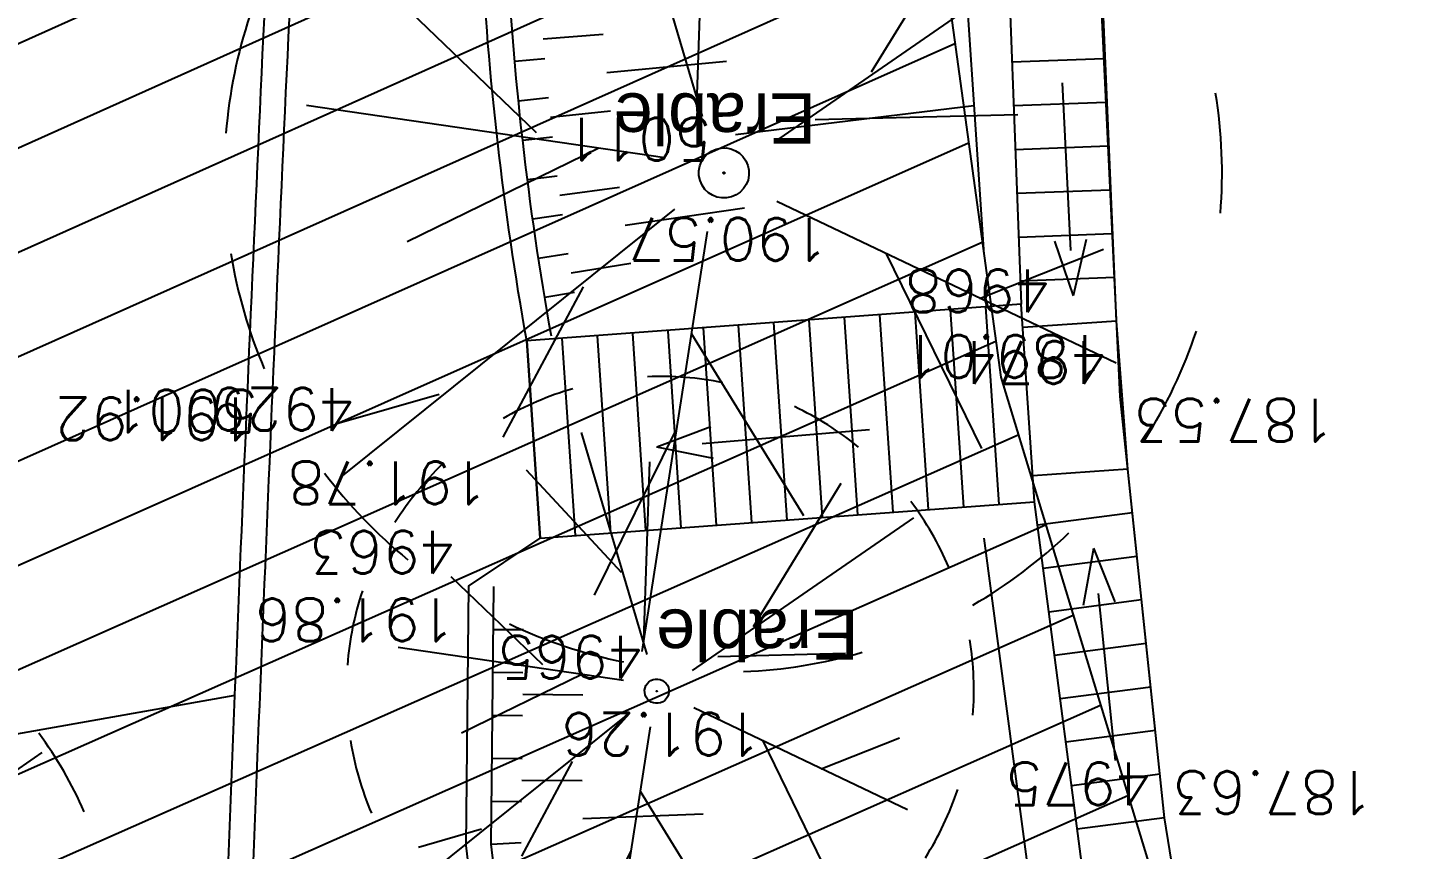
# Model space of a CAD drawing. Extents: x -594 to 29166, y -5797 to 14313.
# Drawn here: x 14527 to 15638, y 3948 to 4602 of the extents above; entities that cross this region are included whole.
import ezdxf
from ezdxf.enums import TextEntityAlignment as Align
from ezdxf.lldxf.tags import DXFTag

# ---------------------------------------------------------------- set-up
doc = ezdxf.new("R2010")
doc.units = 0
doc.linetypes.add('Style de ligne -15', pattern=[2.0832800000000002, 1.25, -0.41656, 0.1388600000000001, -0.2778600000000001])
doc.layers.get('0').update_dxf_attribs({"color": 252})
for name, color, linetype in [('A SITE', 252, 'Continuous'), ('Fond topo - BAT_ANN', 252, 'Continuous'), ('Fond topo - ESPACE_BOISE', 252, 'Continuous'), ('Fond topo - TAL', 252, 'Continuous'), ('Fond topo - TAL_HAC', 252, 'Continuous'), ('Fond topo - VEG', 252, 'Continuous'), ('Fond topo - VEG_TXT_ESSENCE', 252, 'Continuous'), ('Fond topo - Z_500', 252, 'Continuous'), ('prlm-VRD', 252, 'Continuous'), ('SA - EBC', 252, 'Continuous'), ('SA - gazon', 252, 'Continuous')]:
    doc.layers.add(name, color=color, linetype=linetype)
for name, color, linetype, plot in [('Fond topo - N', 252, 'Continuous', False), ('Fond topo - NCACHE', 252, 'Continuous', False), ('Fond topo - ZCACHE', 252, 'Continuous', False)]:
    doc.layers.add(name, color=color, linetype=linetype, plot=plot)
doc.layers.add('Fond topo - P', color=252, linetype='Continuous', lineweight=50)
doc.layers.add('Fond topo - VOI', color=252, linetype='Continuous', lineweight=25)
doc.styles.add('2000_ARIAL', font='arial.ttf', dxfattribs={"height": 0.400000006})
doc.styles.add('SIMPLEX', font='simplex_.ttf', dxfattribs={"height": 1.25})
tags = doc.linetypes.add('L1', pattern=[1.0000000298023224, 0.6000000238418579, -0.4000000059604645]).pattern_tags.tags
tags[6:7] = [DXFTag(74, 4), DXFTag(75, 0), DXFTag(340, '0'), DXFTag(46, 0.0), DXFTag(50, 0.0), DXFTag(44, 0.0), DXFTag(45, 0.0)]
tags[4:5] = [DXFTag(74, 4), DXFTag(75, 0), DXFTag(340, '0'), DXFTag(46, 0.0), DXFTag(50, 0.0), DXFTag(44, 0.0), DXFTag(45, 0.0)]
tags = doc.linetypes.add('L16', pattern=[0.37500001490116125, 0.300000011920929, -0.07500000298023224]).pattern_tags.tags
tags[6:7] = [DXFTag(74, 4), DXFTag(75, 0), DXFTag(340, '0'), DXFTag(46, 0.0), DXFTag(50, 0.0), DXFTag(44, 0.0), DXFTag(45, 0.0)]
tags[4:5] = [DXFTag(74, 4), DXFTag(75, 0), DXFTag(340, '0'), DXFTag(46, 0.0), DXFTag(50, 0.0), DXFTag(44, 0.0), DXFTag(45, 0.0)]
tags = doc.linetypes.add('L8', pattern=[0.22500000894069674, 0.1500000059604645, -0.07500000298023224]).pattern_tags.tags
tags[6:7] = [DXFTag(74, 4), DXFTag(75, 0), DXFTag(340, '0'), DXFTag(46, 0.0), DXFTag(50, 0.0), DXFTag(44, 0.0), DXFTag(45, 0.0)]
tags[4:5] = [DXFTag(74, 4), DXFTag(75, 0), DXFTag(340, '0'), DXFTag(46, 0.0), DXFTag(50, 0.0), DXFTag(44, 0.0), DXFTag(45, 0.0)]

# ---------------------------------------------------------------- blocks, each defined once
blk = doc.blocks.new('A 90.ESC01')
at = {"ltscale": 2}
for p, q in [((1.257547, 0.126415), (1.7, 0)), ((1.338104, 0), (0, 0)), ((1.257547, -0.126415), (1.7, 0))]:
    blk.add_line(p, q, dxfattribs=at)
blk = doc.blocks.new('A 90.PTOPO')
at = {"layer": 'Fond topo - NCACHE', "style": 'SIMPLEX'}
blk.add_attdef('MAT', text='', height=0.34, dxfattribs=at).set_placement((0.09999999986030161, -0.09999999962747097), align=Align.TOP_LEFT)
at = {"layer": 'Fond topo - ZCACHE', "style": 'SIMPLEX'}
blk.add_attdef('ALT', (0.09999999986030161, 0.09999999962747097), '', height=0.34, dxfattribs=at)
blk = doc.blocks.new('A 90.VEG14')
at = {"ltscale": 2, "flags": 128}
for points in [[(0.5, 0, -1), (-0.5, 0, -1)], [(0.016, 0, -1), (-0.016, 0, -1)]]:
    blk.add_lwpolyline(points, format="xyb", close=True, dxfattribs=at)
blk = doc.blocks.new('A 90.VEG12')
at = {"ltscale": 2}
for p, q in [((0.01815258799999997, 0.057406781), (0.100441039, 0.47293725)), ((0.05749608, 0.253444298), (0.145517598, 0.414706841)), ((0.037902722, 0.15845596), (-0.06593155700000003, 0.344147082)), ((-0.158788295, 0.086017079), (-0.245985314, 0.284587218)), ((0.04981112299999996, 0.033821695), (0.391570728, 0.285894318)), ((0.143890955, 0.107467204), (0.230033352, 0.253971609)), ((0.2917471699999999, 0.208620217), (0.392372872, 0.233301274)), ((-0.05229389700000003, 0.02983962500000001), (-0.383643778, 0.204631851)), ((-0.25001839, 0.135126714), (-0.3755999820000001, 0.091127132)), ((0.122915307, -0.02992704099999999), (0.317230371, 0.05540147100000001)), ((0.057557527, -0.01766878999999999), (0.411943876, -0.08413611500000001)), ((-0.05265807700000003, -0.029192154), (-0.412380265, -0.256628677)), ((-0.09359106700000003, -0.049762263), (-0.2956446150000001, -0.04653133200000001)), ((0.184132294, -0.04763066399999999), (0.323120213, -0.192805613)), ((0.01825986499999999, -0.057372749), (0.107637982, -0.4128258760000001)), ((0.02259491799999996, -0.07955337300000001), (0.001649748999999978, -0.36183712)), ((-0.151821475, -0.09483882200000002), (-0.2999525240000001, -0.315936062)), ((0.05371548199999998, -0.188497704), (0.197263789, -0.356749422))]:
    blk.add_line(p, q, dxfattribs=at)
for start, end in [(90, 103.8461539085843), (62.30769199853572, 76.15384597947835), (117.6923078993823, 131.5384619204946), (34.61538499867542, 48.46153799321151), (145.3846149358338, 159.2307690506909), (6.923076979206323, 20.76923090842763), (173.0769230068974, 186.9230769931026), (339.2307689837768, 353.0769230207937), (200.7692310571047, 214.6153850641662), (311.5384620067885, 325.3846150013246), (228.4615380795054, 242.3076921006177), (283.8461540205217, 297.6923080014643), (256.1538460914157, 270)]:
    blk.add_arc((0, 0), 0.496982058, start, end, dxfattribs=at)
blk = doc.blocks.new('A$C380262B1')
at = {"layer": 'SA - EBC'}
h = blk.add_hatch(dxfattribs=at)
h.set_pattern_fill('_USER', color=256, scale=75, angle=-335.8284639255295, style=0, pattern_type=0)
h.set_pattern_definition([(24.17153607447054, (-355966725.0913794, -417896002.4038396), (-30.71023888770651, 68.42427367140989), [])])
h.paths.add_polyline_path([(9533.967289561406, -8391.022676602006), (7823.560263682157, -8197.032719478011), (7677.26634000428, -8624.200356937945), (6795.644808141515, -8561.406107898802), (5968.179506575689, -8295.55842038244), (5307.727831928059, -7899.99740216881, -0.3248648439675891), (5215.66356504336, -6186.960641667247, -0.2814891280233847), (6034.588919347152, -5793.906059488654), (6977.488194359466, -5966.359615046531, 0.1695292869953866), (8622.524935239926, -5863.042801246047, 0.3340686001642133), (8902.106720628217, -5382.998490706086, 0.09326601099187866), (8620.675744628534, -4484.154293872416, 0.153138720952933), (7983.041431754827, -3856.574170198292), (6774.001917056739, -3250.65084323287), (5737.27900213562, -2651.023222506046, -0.1642525569746835), (4858.435642998666, -1650.659172795713), (4817.150435736403, -1198.612694069743), (4848.756969021633, -647.3217743448913), (5422.659926814958, 1808.548009581864, 0.4390366150430304), (6435.564773995429, 2874.098786618561, -0.09336270403907257), (6508.739385334775, 3486.828686110675, 0.1042719612268155), (6540.439700800925, 3811.755312792957), (6460.564939025789, 4655.403570830822), (7373.38954936713, 4920.791836176068), (7554.008261486888, 4259.8578767851), (7298.873095074669, 4188.137014396489), (7509.021686343476, 3441.03382807225, -0.2009829630450486), (7456.712778378278, 3016.095944307745), (7105.68882166408, 2168.347155954689), (7082.51023539342, 1970.99042609334), (7207.488740049303, 1059.89730162546), (7767.198439734057, -779.9824859946966), (8823.304629139602, -984.4878826290369, 0.1214178809896852), (9894.772318005562, -3098.331943433732, 0.01018302281994621), (10254.53238859773, -3499.40192066133), (9617.819940159097, -3345.007801242173), (9300.242931814864, -4358.367580920458), (9996.567213023081, -4620.499769318849), (9784.691719617695, -7276.41688529402), (9646.94292745553, -8212.627615593374)])
at = {"layer": 'Fond topo - BAT_ANN', "ltscale": 2, "flags": 128}
for points in [[(7209.713670844212, 1489.0635445714), (7223.862973088399, 1117.852607183158)], [(7355.276801763102, 601.7497561872005), (7338.187616411597, 708.5874125361443), (7302.604595245793, 1044.367745611817), (7286.443743063137, 1383.412441052496), (7283.350201742724, 1490.362920612097)], [(7289.770053746179, 1313.628498185426), (7216.507101990283, 1310.835962835699)], [(7291.4332090877, 1278.736526705325), (7217.837549140677, 1275.931309815496)], [(7293.096364382654, 1243.844555318356), (7219.167996151373, 1241.026656702161)], [(7294.759519724175, 1208.952583931386), (7220.498443255201, 1206.122003495693)], [(7296.422675065696, 1174.060612544417), (7221.828890172765, 1171.217350196093)], [(7298.085830407217, 1139.168641064316), (7223.159337462857, 1136.312697362155)], [(7149.965402437374, 954.2035538703203), (7139.392184838653, 1111.638494580984)], [(7178.109921654686, 956.2740121036768), (7167.536704009399, 1113.708952441812)], [(7206.254441058263, 958.344469871372), (7195.681223226711, 1115.779410302639)], [(7009.24280625768, 943.8512645661831), (6998.669588612393, 1101.286205090582)], [(7037.387325474992, 945.9217224270105), (7026.814107829705, 1103.356662858278)], [(7065.531844599172, 947.992180287838), (7054.958627047017, 1105.42712090537)], [(7093.676364095882, 950.0626383349299), (7083.103146217763, 1107.497578673065)], [(7121.820883220062, 952.1330961957574), (7111.247665481642, 1109.568036627024)], [(7299.748120969161, 1104.294813703746), (7225.110149523243, 1099.282180890441)], [(6868.520209984854, 933.4989748895168), (6857.959046307951, 1090.754432603717)], [(6896.664729109034, 935.5694327503443), (6886.115619400516, 1092.64540784061)], [(6924.809248512611, 937.639890704304), (6914.272192586213, 1094.536383263767)], [(6952.953767683357, 939.7103486582637), (6942.428765678778, 1096.427358314395)], [(6981.098286947235, 941.7808065190911), (6970.525069301948, 1099.215747136623)], [(6840.375690720975, 931.4285170286894), (6829.802473029122, 1088.86345718056)], [(7308.756795991212, 986.3123035058379), (7233.038642304018, 981.2271267175674)], [(7355.276801763102, 601.7497561872005), (7281.941560655832, 596.3548325933516), (7234.436190733686, 960.4176666587591)], [(7312.42811572738, 951.667776145041), (7236.86453984119, 941.8077317997813)], [(7316.108044330031, 916.9420097954571), (7241.381539031863, 907.1911921724677)], [(7319.787973025814, 882.2162436321378), (7245.898538408801, 872.5746525451541)], [(7323.467901768163, 847.4904773756862), (7250.415537552908, 837.9581128247082)], [(7327.14783041738, 812.7647111192346), (7254.932536790147, 803.3415732905269)], [(7330.827758973464, 778.0389447696507), (7259.449536120519, 768.7250336632133)], [(7334.507687808946, 743.3131785131991), (7263.966535264626, 734.1084937565029)], [(7338.18761636503, 708.5874123498797), (7268.483534501866, 699.4919542223215)]]:
    blk.add_lwpolyline(points, dxfattribs=at)
blk.add_lwpolyline([(6840.375690720975, 931.4285170286894), (7234.436190733686, 960.4176666587591), (7223.862973088399, 1117.852607183158), (6829.802473075688, 1088.863457366824)], close=True, dxfattribs=at)
at = {"layer": 'Fond topo - ESPACE_BOISE', "linetype": 'L1', "ltscale": 2, "flags": 128}
blk.add_lwpolyline([(9533.967289561406, -8391.022676602006), (7823.560263682157, -8197.032719478011), (7677.26634000428, -8624.200356937945), (6795.644808141515, -8561.406107898802), (5968.179506575689, -8295.55842038244), (5307.727831928059, -7899.99740216881, -0.3248648439675891), (5215.66356504336, -6186.960641667247, -0.2814891279475962), (6034.588919347152, -5793.906059488654), (6977.488194359466, -5966.359615046531, 0.1695292870025676), (8622.524935239926, -5863.042801246047, 0.3340686001642133), (8902.106720628217, -5382.998490706086, 0.09326601102169153), (8620.675744628534, -4484.154293872416, 0.153138720952933), (7983.041431754827, -3856.574170198292), (6774.001917056739, -3250.65084323287), (5737.27900213562, -2651.023222506046, -0.1642525569996709), (4858.435642998666, -1650.659172795713), (4817.150435736403, -1198.612694069743), (4848.756969021633, -647.3217743448913), (5422.659926814958, 1808.548009581864, 0.4390366150430304), (6435.564773995429, 2874.098786618561, -0.09336270405047195), (6508.739385334775, 3486.828686110675, 0.104271961321091), (6540.439700800925, 3811.755312792957), (6460.564939025789, 4655.403570830822), (7373.38954936713, 4920.791836176068), (7554.008261486888, 4259.8578767851), (7298.873095074669, 4188.137014396489), (7509.021686343476, 3441.03382807225, -0.2009829630843761), (7456.712778378278, 3016.095944307745), (7105.68882166408, 2168.347155954689), (7082.51023539342, 1970.99042609334), (7207.488740049303, 1059.89730162546), (7767.198439734057, -779.9824859946966), (8823.304629139602, -984.4878826290369, 0.121417881002313), (9894.772318005562, -3098.331943433732, 0.01018302282179253), (10254.53238859773, -3499.40192066133), (9617.819940159097, -3345.007801242173), (9300.242931814864, -4358.367580920458), (9996.567213023081, -4620.499769318849), (9784.691719617695, -7276.41688529402), (9646.94292745553, -8212.627615593374)], format="xyb", close=True, dxfattribs=at)
at = {"layer": 'Fond topo - TAL', "ltscale": 2, "flags": 128}
blk.add_lwpolyline([(6849.486746639013, 1092.403142526746, -0.03212048715418347), (6813.649962982163, 1406.223705410957, -0.05355809352942412), (6824.404993467033, 1592.963100317866, -0.003703359698377489), (6879.161668056622, 1908.262125588953, -0.0153549240189292), (6895.018580229953, 1982.634258829057, -0.006955611810404637), (6950.181522918865, 2194.525004643947, -0.01276761911010687), (6984.558032639325, 2308.010943233967, -0.01744730396157686), (7048.511898284778, 2480.767239257693, -0.0377943087468492), (7085.623816074803, 2554.741369746625, -0.0007773971570136096), (7142.280106106773, 2648.808907158673, 0.0005887236118167689), (7217.211815388873, 2773.113274946809, 0.0003295215979051638), (7300.766600808129, 2912.299970537424, -0.0005537186938548537), (7350.497963419184, 2995.059041120112, -0.01783923160556964), (7382.925095455721, 3044.783475343138, -0.003430637775437446), (7566.485052043572, 3301.679239328951, -0.009864527411769164), (7631.924609327689, 3388.298651762307, -0.01595399307050366), (7674.59678738378, 3439.101407676935, -0.0996403479457785), (7695.422053756192, 3454.659583419561, -0.03150487135014496), (7791.734496690333, 3493.129873182625, -0.0741870876524607), (7846.059137163684, 3502.394960541278, -0.09038138715968355), (7977.899253321812, 3481.192957609892)], format="xyb", dxfattribs=at)
at = {"layer": 'Fond topo - TAL', "linetype": 'L8', "ltscale": 2, "flags": 128}
for points in [[(7951.379386754707, 3469.523291382939), (7814.436349645257, 3428.884702548385, 0.196789865117785), (7739.143974566832, 3368.360015004873), (7464.579989016056, 2850.901985634118), (7380.820136284456, 2595.368971768767), (7315.322302421555, 2337.452735472471), (7274.971625907347, 2001.704709324986), (7242.890563607216, 1636.829581484199, 0.222887112660328), (7174.227243894711, 1456.459842529148), (7194.08279331401, 1157.422125712037)], [(7843.576837424189, -2454.763318784535, 0.2025701717713174), (7818.711159052327, -2407.034266274422, -0.007879161599459306), (7640.990078588948, -2235.129312518984, -0.01612499363821745), (7557.98194357194, -2146.742506511509, -0.005612050926987784), (7218.769571790472, -1752.536460012197, -0.02310981944406066), (7140.930297179148, -1650.804320536554, -0.02656853736084773), (7029.457357199863, -1470.521908998489, -0.03868213141289542), (6968.934015370905, -1336.197910271585, -0.007175392863421301), (6918.436704436317, -1189.56454358995, -0.004924543901637316), (6850.185837876052, -974.6195048093796, -0.003633774980151405), (6765.756383864209, -692.0433912426233, -0.005756497948632509), (6715.744366496801, -512.4281177297235, -0.02086462232268653), (6661.297923419625, -267.020758241415, -0.01528835115206335), (6611.542783258483, 71.27801030874252, -0.00998661920293276), (6586.955556971952, 328.0047471635044, -0.02421681069612429), (6584.030494419858, 435.9778702259064, -0.004068535753421325), (6587.800737796351, 563.8447332195938, -0.00117186381131355), (6605.500722117722, 1006.575481779873, -0.001529534022618814), (6626.974113052711, 1479.64345049113, -0.006277708336209411), (6634.034058218822, 1595.284275058657, -0.0295487888980973), (6646.315631410107, 1687.354569882154, -0.007897956095757505), (6716.157549107447, 2019.119587913156, -0.009534636861174617), (6784.259685594589, 2294.602788612247, -0.02633710465156826), (6808.546934463084, 2369.371020235121)]]:
    blk.add_lwpolyline(points, format="xyb", dxfattribs=at)
blk.add_lwpolyline([(8044.798758486286, -1169.972536712885), (7922.712990269065, -1029.26175724715), (7787.039648601785, -839.6993177011609), (7537.303165672347, -363.5842533782125), (7411.184764839709, 35.10684929788113), (7302.985105710104, 531.7245557904243), (7275.828537298366, 529.7267768532038), (7241.671736957505, 575.6310349330306), (7194.35051032342, 931.4365729689598)], dxfattribs=at)
at = {"layer": 'Fond topo - TAL', "ltscale": 2, "flags": 128}
blk.add_lwpolyline([(8054.396082134917, -1192.069632653147), (7863.153113937005, -1027.313811890781), (7168.004351155832, -109.7519069910049), (6835.614474629983, 399.5711097493768), (6801.298017101362, 687.5617256388068), (6803.470762539655, 893.0080918595195)], dxfattribs=at)
at = {"layer": 'Fond topo - TAL_HAC', "ltscale": 2}
for p, q in [((6842.795075289905, 1329.337562154979), (6890.635385317728, 1333.24968945235)), ((6820.16346170567, 1311.63035761565), (6844.070561882108, 1313.739992305636)), ((6893.528546532616, 1302.704908885062), (6989.100784482434, 1311.757384985685)), ((6823.143943911418, 1280.163679644465), (6847.021977324039, 1282.580189593136)), ((6848.697662586346, 1267.020526155829), (6896.421707747504, 1272.160128224641)), ((6996.157570881769, 1253.294613026083), (7186.193966539577, 1276.233078353107)), ((6826.528320135549, 1248.737876489758), (6850.37334789522, 1251.460862904787)), ((6830.31603214331, 1217.358132451773), (6854.124120669439, 1220.387146249413)), ((6856.198898982257, 1204.875655658543), (6903.775190329179, 1211.239341460168)), ((6834.506455296651, 1186.029623728245), (6858.273677108809, 1189.36416497454)), ((6908.233085693792, 1180.883433390409), (7003.214357094839, 1194.831840880215)), ((6839.09889808856, 1154.75751850754), (6862.821332737803, 1158.397037349641)), ((6865.29383501038, 1142.943954281509), (6912.690981058404, 1150.527525134385)), ((6844.092603214085, 1123.546975292265), (6867.766337329522, 1127.490871120244)), ((6803.108638292179, 858.7670307606459), (6827.107296232134, 858.5132274776697)), ((6802.746514091268, 824.5259698480368), (6826.745171984658, 824.2721664719284)), ((6219.754320243374, 739.5721628330648), (6597.497598221526, 806.3928727060556)), ((6826.564109930769, 807.1516359224916), (6874.561425903812, 806.6440295428038)), ((6802.384389890358, 790.2849089354277), (6826.38304787688, 790.0311056524515)), ((6802.022265549749, 756.0438476502895), (6826.020923582837, 755.7900444604456)), ((6825.839861435816, 738.6695137247443), (6873.837177408859, 738.161906786263)), ((6801.660141348839, 721.8027866445482), (6825.658799288794, 721.5489832684398)), ((6874.38060650602, 707.9646780155599), (6970.311794290319, 711.5988546982408)), ((6801.298017101362, 687.5617256388068), (6825.263018300757, 688.8573799282312))]:
    blk.add_line(p, q, dxfattribs=at)
at = {"layer": 'Fond topo - VOI', "linetype": 'L8', "ltscale": 2, "flags": 128}
blk.add_lwpolyline([(6829.802473029122, 1088.86345718056, -0.03212048755374566), (6793.674444593489, 1405.234435200691, -0.0535580947615097), (6804.675131151453, 1596.239154227078, -0.003703360268064483), (6859.482498420402, 1911.830076482147, -0.01535492583615143), (6875.595498876646, 1987.403316050768, -0.006955611441106892), (6930.898625776172, 2199.832535348833, -0.01276761864651206), (6965.571199730039, 2314.295860007405, -0.01744730426455975), (7030.009494023398, 2488.360726088285, -0.03779430800538806), (7068.475296301767, 2565.033515915275, -0.0007774217133545678), (7125.163678079844, 2659.154325071722, 0.0005887053431066563), (7200.071069644764, 2783.418362773955, 0.0003295252851631971), (7283.612288022414, 2922.582460381091, -0.0005537124599608148), (7333.366465615109, 3005.379495583475, -0.01783923247005893), (7366.5729183238, 3056.298956461251, -0.003430637881782205), (7550.292430771515, 3313.418021984398, -0.009864527545838967), (7612.530720327049, 3395.800059661269, -0.01381815451781383), (7659.700509719551, 3452.446852996945, -0.1017973728767594), (7684.907839493826, 3471.447064634413, -0.02933528145445809), (7785.499618155882, 3512.133196368814, -0.09688251731308649), (7872.878808155656, 3523.782375920564, -0.07451461079489968), (7984.563786815852, 3500.049892533571)], format="xyb", dxfattribs=at)
at = {"layer": 'Fond topo - VOI', "linetype": 'L16', "ltscale": 2, "flags": 128}
blk.add_lwpolyline([(5392.407969431952, 1111.904269549996, 0.01722442130375293), (5396.107164770365, 882.525622472167, 0.04305158241120926), (5408.627218520269, 791.4557883515954, 0.001177569187763674), (5484.062571497634, 461.9041703641415, 0.002427729493112618), (5521.804238390177, 302.3227220401168, 0.001967020956825959), (5636.875169211999, -165.8167663961649, 0.009053493585175633), (5664.113873941824, -266.960016451776, 0.02150890483590385), (5693.746245000511, -355.1410974003375, 0.003755857879048691), (5888.642630679533, -850.696587562561, 0.006031040761159129), (6008.609275799245, -1139.030693657696, 0.008024603406108846), (6104.830426676199, -1353.119766991585, 0.04845863152505209), (6216.053937375546, -1540.669515356421, 0.03430654925623074), (6414.407409727573, -1775.824036449194, 0.02760387630777388), (6638.150424184278, -1982.723907381296, 0.04574181495738096), (6790.166542027146, -2086.655191704631, 0.003041655411540011), (6905.363101279363, -2149.915267992765, 0.0008412879643141841), (7323.613393446431, -2375.387286581099, 0.002454288050361413), (7422.52728305757, -2427.871722541749, 0.001190149676915431), (7627.286710543558, -2534.613265283406, 0.2729859319538775), (7818.640415603295, -2537.865278497338, 0.5229621065076793), (7831.962817022577, -2392.043141648173, -0.00786055030879591), (7655.119823943824, -2220.974797196686, -0.01612499385767952), (7572.994566615671, -2133.528076577932, -0.005612051181520921), (7234.075024491176, -1739.662334322929, -0.02310981858493283), (7157.358596613631, -1639.397700689733, -0.02656853706870258), (7047.00267999433, -1460.921823047101, -0.03868213082134395), (6987.748695677146, -1329.415004514158, -0.007175393436975411), (6937.438285909593, -1183.32435907796, -0.004924544095459816), (6869.306644191965, -968.754799850285, -0.003633774744343019), (6784.960411116481, -686.4572174847126, -0.005756498423518589), (6735.071917390451, -507.2855721227825, -0.02086462172059421), (6680.986850569025, -263.5070498101413, -0.01528835093536459), (6631.409636558965, 73.58195064589381, -0.009986619233383176), (6606.898569175974, 329.5134760439396, -0.02421681082814337), (6604.025940550491, 435.5511002242565, -0.004068535890819898), (6607.786591118202, 563.0926269106567, -0.001171863945288602), (6625.482830638066, 1005.729702953249, -0.00152953393264567), (6646.950672985986, 1478.675435110927, -0.006277708744472327), (6653.980015730485, 1593.814995978028, -0.02954878833963652), (6665.949301002547, 1683.544186316431, -0.007897955815137008), (6735.661067813635, 2014.690958615392, -0.009534637172886556), (6803.580167004839, 2289.433746226132, -0.03049426633253396), (6831.640211259946, 2373.435025289655, -0.01959706265007154), (6864.077265607193, 2445.57635160163, -0.007385007286054106), (6960.320823127404, 2632.030238676816, -0.00703834365838784), (7075.096242548898, 2839.478127937764, -0.02475780953821647), (7111.427237140015, 2896.292627044022, -0.03116737178628414), (7157.645668694749, 2953.358696680516, 0.01624541013141497), (7249.477941682562, 3060.073339007795, 0.01140558707328078), (7334.763849945739, 3171.03962264955, 0.007490832612850338), (7458.135183434933, 3344.7704016231, 0.04894958720658051), (7477.731918497011, 3380.245566368103, 0.0172000170103988), (7519.617923954502, 3487.450566142797)], format="xyb", dxfattribs=at)
at = {"layer": 'Fond topo - VOI', "linetype": 'L8', "ltscale": 2, "flags": 128}
blk.add_lwpolyline([(6783.471880899742, 893.2195947505534), (6840.375690720975, 931.4285170286894)], dxfattribs=at)
at = {"layer": 'Fond topo - VOI', "linetype": 'L16', "ltscale": 2, "flags": 128}
blk.add_lwpolyline([(6783.471880899742, 893.2195947505534), (6781.285456055775, 686.479757912457), (6816.308562457561, 392.5588028505445), (7151.638988312334, -121.2700352072716), (7848.492322862148, -1041.081890836358), (8041.342235775664, -1207.222094759345)], dxfattribs=at)
at = {"layer": 'SA - gazon'}
blk.add_lwpolyline([(7598.466502083465, -338.1042920053005), (7475.026242481545, 52.12055137380958), (7355.276802089065, 601.7497543245554), (7338.187616411597, 708.5874125361443), (7308.756795991212, 986.3123035058379), (7299.748120876029, 1104.294813796878), (7283.350201742724, 1490.362921915948), (7299.597132531926, 1809.34246275574), (7329.151906305924, 2118.955877237022), (8039.461389603093, 2173.890992067754), (8107.145629031584, 1296.537103131413), (8115.751104848459, 1181.248857174069), (7766.684923646972, 1155.676835775375), (7802.597375353798, 656.9682076573372), (8152.960371645167, 681.7013559862971), (8159.079664573073, 599.5476962998509), (8154.588381620124, 599.2131588980556), (8158.815321838483, 544.5589415729046), (8163.151496183127, 544.8819255456328)], dxfattribs=at)
at = {"layer": 'Fond topo - BAT_ANN', "ltscale": 2}
for p, xscale, yscale, zscale, rotation in [((7256.660129968077, 1294.396355282515), 100, 100, 100, 272.8875860893973), ((7102.813065750524, 1018.13058629632), 99.99999999999999, 99.99999999999999, 99.99999999999999, 184.7902406202622), ((7298.622739454731, 754.1952455416322), 100, 100, 100, 95.71964596389313)]:
    blk.add_blockref('A 90.ESC01', p, dxfattribs=dict(at, xscale=xscale, yscale=yscale, zscale=zscale, rotation=rotation))
at = {"layer": 'Fond topo - P', "ltscale": 2}
ref = blk.add_blockref('A 90.PTOPO', (6986.93635808304, 1222.521735541523), dxfattribs=dict(at, xscale=100, yscale=100, zscale=100, rotation=179.9607580165254))
ref.add_attrib('MAT', '5011', dxfattribs={"layer": 'Fond topo - N', "color": 0, "ltscale": 2, "height": 34, "rotation": 179.9607579854925, "style": 'SIMPLEX'}).set_placement((6976.943209394813, 1232.528582029045), align=Align.TOP_LEFT)
ref.add_attrib('ALT', '190.57', (7071.011414099485, 1186.602841690183), dxfattribs={"layer": 'Fond topo - Z_500', "color": 0, "ltscale": 2, "height": 34, "rotation": 179.9607579854925, "style": 'SIMPLEX'})
ref = blk.add_blockref('A 90.PTOPO', (7257.694931142032, 1101.470551639795), dxfattribs=dict(at, xscale=100, yscale=100, zscale=100, rotation=179.9607580165254))
ref.add_attrib('MAT', '4968', dxfattribs={"layer": 'Fond topo - N', "color": 0, "ltscale": 2, "height": 34, "rotation": 179.9607579854925, "style": 'SIMPLEX'}).set_placement((7247.701782453805, 1111.477398034185), align=Align.TOP_LEFT)
ref.add_attrib('ALT', '189.01', (7290.663979342207, 1093.281643465161), dxfattribs={"layer": 'Fond topo - Z_500', "color": 0, "ltscale": 2, "height": 34, "rotation": 179.9607579854925, "style": 'SIMPLEX'})
ref = blk.add_blockref('A 90.PTOPO', (7302.604595245793, 1044.367745611817), dxfattribs=dict(at, xscale=100, yscale=100, zscale=100, rotation=179.9607580165254))
ref.add_attrib('MAT', '4974', dxfattribs={"layer": 'Fond topo - N', "color": 0, "ltscale": 2, "height": 34, "rotation": 179.9607579854925, "style": 'SIMPLEX'}).set_placement((7292.611446650699, 1054.374592285603), align=Align.TOP_LEFT)
ref.add_attrib('ALT', '187.53', (7474.29057341069, 1042.459916137159), dxfattribs={"layer": 'Fond topo - Z_500', "color": 0, "ltscale": 2, "height": 34, "rotation": 179.9607579854925, "style": 'SIMPLEX'})
ref = blk.add_blockref('A 90.PTOPO', (6625.482830638066, 1005.729702953249), dxfattribs=dict(at, xscale=100, yscale=100, zscale=100, rotation=179.9607580165254))
ref.add_attrib('MAT', '5001', dxfattribs={"layer": 'Fond topo - N', "color": 0, "ltscale": 2, "height": 34, "rotation": 179.9607579854925, "style": 'SIMPLEX'}).set_placement((6615.489682042971, 1015.736549627036), align=Align.TOP_LEFT)
ref.add_attrib('ALT', '191.92', (6613.596856035292, 1043.539021071047), dxfattribs={"layer": 'Fond topo - Z_500', "color": 0, "ltscale": 2, "height": 34, "rotation": 179.9607579854925, "style": 'SIMPLEX'})
ref = blk.add_blockref('A 90.PTOPO', (6703.309970116243, 1007.107118703425), dxfattribs=dict(at, xscale=100, yscale=100, zscale=100, rotation=179.9607580165254))
ref.add_attrib('MAT', '4929', dxfattribs={"layer": 'Fond topo - N', "color": 0, "ltscale": 2, "height": 34, "rotation": 179.9607579854925, "style": 'SIMPLEX'}).set_placement((6693.316821521148, 1017.113965470344), align=Align.TOP_LEFT)
ref.add_attrib('ALT', '191.78', (6799.428255157545, 992.413121368736), dxfattribs={"layer": 'Fond topo - Z_500', "color": 0, "ltscale": 2, "height": 34, "rotation": 179.9607579854925, "style": 'SIMPLEX'})
ref = blk.add_blockref('A 90.PTOPO', (6783.471880899742, 893.2195947505534), dxfattribs=dict(at, xscale=100, yscale=100, zscale=100, rotation=179.9607580165254))
ref.add_attrib('MAT', '4963', dxfattribs={"layer": 'Fond topo - N', "color": 0, "ltscale": 2, "height": 34, "rotation": 179.9607579854925, "style": 'SIMPLEX'}).set_placement((6773.478732304648, 903.2264411449432), align=Align.TOP_LEFT)
ref.add_attrib('ALT', '191.86', (6773.465034225956, 883.2264460623264), dxfattribs={"layer": 'Fond topo - Z_500', "color": 0, "ltscale": 2, "height": 34, "rotation": 179.9607579854925, "style": 'SIMPLEX'})
ref = blk.add_blockref('A 90.PTOPO', (6933.401317009702, 809.446866530925), dxfattribs=dict(at, xscale=100, yscale=100, zscale=100, rotation=179.9607580165254))
ref.add_attrib('MAT', '4965', dxfattribs={"layer": 'Fond topo - N', "color": 0, "ltscale": 2, "height": 34, "rotation": 179.9607579854925, "style": 'SIMPLEX'}).set_placement((6923.408168414608, 819.4537132978439), align=Align.TOP_LEFT)
ref.add_attrib('ALT', '191.26', (7017.76504763402, 792.1405150555074), dxfattribs={"layer": 'Fond topo - Z_500', "color": 0, "ltscale": 2, "height": 34, "rotation": 179.9607579854925, "style": 'SIMPLEX'})
ref = blk.add_blockref('A 90.PTOPO', (7338.187616411597, 708.5874125361443), dxfattribs=dict(at, xscale=100, yscale=100, zscale=100, rotation=179.9607580165254))
ref.add_attrib('MAT', '4975', dxfattribs={"layer": 'Fond topo - N', "color": 0, "ltscale": 2, "height": 34, "rotation": 179.9607579854925, "style": 'SIMPLEX'}).set_placement((7328.194467863068, 718.5942592099309), align=Align.TOP_LEFT)
ref.add_attrib('ALT', '187.63', (7505.225530918688, 745.625610742718), dxfattribs={"layer": 'Fond topo - Z_500', "color": 0, "ltscale": 2, "height": 34, "rotation": 179.9607579854925, "style": 'SIMPLEX'})
at = {"layer": 'Fond topo - VEG', "ltscale": 2, "zscale": 100}
for name, p, xscale, yscale, rotation in [('A 90.VEG12', (6986.326780123636, 1222.32676204294), 799.9999999999999, 799.9999999999999, 182.3278434684567), ('A 90.VEG14', (6986.93635808304, 1222.521735541523), 40.00000000000001, 40.00000000000001, 197.7368755850334), ('A 90.VEG12', (6936.065782234073, 810.2990954183042), 503.1999999999999, 503.1999999999999, 182.3278434684567), ('A 90.VEG12', (6200.953891361132, 595.5889400094748), 603.8399999999998, 603.8399999999998, 182.3278434684567), ('A 90.VEG14', (6933.401317009702, 809.446866530925), 19.38, 19.38, 197.7368755850334)]:
    blk.add_blockref(name, p, dxfattribs=dict(at, xscale=xscale, yscale=yscale, rotation=rotation))
at = {"layer": 'Fond topo - VEG_TXT_ESSENCE', "style": '2000_ARIAL'}
for p in [(7060.465955315158, 1285.918125789613), (7094.344465481117, 874.4646472856402)]:
    blk.add_text('Erable', height=40, rotation=179.9607579921626, dxfattribs=at).set_placement(p)

msp = doc.modelspace()

# ---------------------------------------------------------------- linework, layer by layer
at = {"layer": 'A SITE', "linetype": 'Style de ligne -15', "lineweight": 50, "ltscale": 25.4}
msp.add_open_spline([(4176.460323989, 5442.268083721201), (4369.671814654253, 5480.305082514233), (4562.883305319505, 5518.342081307264), (4903.035870079556, 5519.770962749722), (5243.188434839607, 5521.199844192178), (5979.862232432676, 5524.644192387673), (6716.536030025745, 5528.088540583168), (7278.196035443951, 5527.680984529125), (7839.856040862154, 5527.273428475082), (8021.33605249903, 5527.04436151977), (8202.816064135908, 5526.815294564457), (8808.175518535207, 5525.355672830381), (9413.534972934507, 5523.896051096305), (10716.35055125782, 5525.292875773189), (12019.16612958114, 5526.689700450073), (12242.59736941556, 5526.219074095052), (12466.02860924998, 5525.748447740031), (12816.58825669966, 5520.962446153984), (13167.14790414932, 5516.176444567938), (13202.67334411069, 5616.323253230989), (13238.19878407206, 5716.470061894041), (13267.88797985007, 5802.201202280354), (13297.57717562809, 5887.932342666667), (13327.26637146807, 5973.663483182873), (13356.95556730804, 6059.39462369908), (13408.40586833479, 6207.963585019167), (13459.85616936153, 6356.532546339254), (13477.00626972637, 6406.055533505653), (13494.1563700912, 6455.578520672052), (13528.56424594086, 6560.211756405557), (13562.97212179051, 6664.844992139062), (13573.34426940263, 6696.386357049848), (13583.71641701474, 6727.927721960633), (13599.14459516289, 6774.844311820367), (13614.57277331104, 6821.7609016801), (13678.89845151418, 7117.445058481407), (13743.22412971732, 7413.129215282714), (13957.44417426001, 7453.649993311512), (14171.6642188027, 7494.17077134031), (14164.33110006091, 7534.454284825461), (14156.99798131911, 7574.737798310613), (14190.69856097776, 7584.1885789299), (14224.3991406364, 7593.639359549188), (14227.54598275065, 7586.876309721521), (14230.6928248649, 7580.113259893854), (14293.31613396937, 7599.075882379029), (14355.93944307384, 7618.038504864206), (14360.33627129155, 7603.518153668139), (14364.73309950925, 7588.997802472074), (14537.19463817218, 7591.452871283189), (14709.72105367121, 7640.318572682433), (14664.80085229129, 7789.364483691123), (14619.88065091136, 7938.410394699813), (15047.10136485209, 8062.384212492531), (15474.32207879282, 8186.35803028525), (15686.72011032906, 8247.99634733282), (15899.1181418653, 8309.634664380394), (15904.18095425764, 8311.16615035549), (15909.24376664999, 8312.697636330588), (15908.24632720474, 8315.994988719141), (15907.24888775948, 8319.292341107695), (17672.66370066847, 8849.18489157519), (19438.07851357746, 9379.077442042686), (19648.94625719312, 9442.84166650947), (19859.81400080878, 9506.605890976254), (20255.34999765514, 9309.740046358256), (20650.88599450151, 9112.87420174026), (20960.83037043088, 8222.925854629979), (21270.77474636025, 7332.977507519699), (21180.20482578994, 7304.155253916865), (21089.63490521962, 7275.333000314032), (21163.08192130905, 7017.583632131451), (21236.52893739848, 6759.834263948869), (21251.59096196499, 6763.900398713808), (21266.65298653151, 6767.966533478745), (21275.66331628615, 6734.589920389879), (21284.67364604079, 6701.213307301014), (21269.90174220742, 6697.225493309333), (21255.12983837404, 6693.237679317652), (21270.02909754186, 6638.046934804524), (21284.92835670968, 6582.856190291396), (21291.18791271421, 6584.546016145794), (21297.44746871873, 6586.235842000193), (21305.99505503359, 6495.045994312171), (21402.88127022713, 6506.77370062368), (21487.34614140726, 6527.117243858374), (21571.8110125874, 6547.460787093069), (21569.54090915693, 6559.077459708715), (21567.27080572647, 6570.694132324361), (21604.9826147757, 6578.638180696444), (21642.69442382495, 6586.582229068526), (21649.99092684802, 6549.24424479024), (21657.28742987109, 6511.906260511954), (21652.49321263043, 6510.896351562153), (21647.69899538977, 6509.88644261235), (21807.59759874861, 5746.171790918018), (21967.49620210746, 4982.457139223686), (21977.29087856582, 4938.619647976331), (21987.08555502418, 4894.782156728977), (22015.77968985148, 4743.897667099305), (22044.47382467878, 4593.013177469635), (22063.49845796792, 4473.15386370534), (22082.52309125707, 4353.294549941044), (22101.17758034708, 4237.725041504161), (22119.8320694371, 4122.155533067276), (22124.34521501322, 4087.383801149612), (22128.85836058934, 4052.612069231947), (22138.67043277023, 3933.294823616047), (22148.48250495112, 3813.977578000148), (22152.89930715496, 3687.239417307076), (22157.31610935879, 3560.501256614004), (22156.076484195, 3368.858372212821), (22154.83685903121, 3177.215487811639), (22152.19921093334, 3078.786779554529), (22149.56156283546, 2980.358071297419), (22145.45597761818, 2863.604543402881), (22141.35039240089, 2746.851015508344), (22132.84957172425, 2586.184714510545), (22124.3487510476, 2425.518413512747), (22087.73229281092, 1950.645502867765), (22051.11583457425, 1475.772592222784), (21993.93267188069, 847.2728484507301), (21936.74950918714, 218.7731046786765), (21915.72911809816, 183.1543716948916), (21894.70872700917, 147.5356387111067), (21213.22959377029, 141.5663173796755), (20531.75046053142, 135.5969960482442), (20529.70391122794, 160.0584829811443), (20527.65736192447, 184.5199699140445), (20322.85211202239, 176.690893984845), (20118.04686212031, 168.8618180556456), (19882.16605612223, 159.8448189737624), (19646.28525012414, 150.8278198918793), (19256.88795437214, 145.1817412266304), (18867.49065862014, 139.5356625613815), (18773.40076004949, -158.0539794890239), (18679.31086147885, -455.6436215394293), (18604.52972435834, -1398.2892427307), (18529.74858723784, -2340.934863921971), (18635.05281645298, -2777.584667182492), (18740.3570456681, -3214.234470443014), (18588.75649128179, -3295.852804806581), (18437.15593689547, -3377.471139170148), (18384.51067286626, -3407.386502780186), (18331.86540883705, -3437.301866390224), (18280.61346701965, -3484.555506740129), (18229.36152520225, -3531.809147090034), (18125.26721579346, -3688.348619902795), (18021.17290638468, -3844.888092715555), (17973.14358509049, -3961.195121001385), (17925.1142637963, -4077.502149287216), (17903.6595444782, -4188.267269896076), (17882.2048251601, -4299.032390504935), (17853.8311819437, -4428.724102620885), (17825.4575387273, -4558.415814736834), (17795.32097892486, -4816.051617467339), (17765.18441912243, -5073.687420197844), (17828.42555699479, -5320.211674328882), (17891.66669486716, -5566.73592845992), (16164.83861855822, -5333.520038808841), (14438.01054224929, -5100.304149157763), (14043.04613360993, -5030.62411782032), (13648.08172497056, -4960.944086482877), (13506.14388269963, -4936.078551666066), (13364.20604042869, -4911.213016849256), (13220.84792956359, -4883.357134984888), (13077.48981869849, -4855.501253120519), (12791.93663099906, -4799.706438058725), (12506.38344329963, -4743.911622996931), (12128.34885504419, -4679.679125337937), (11750.31426678875, -4615.446627678944), (11530.96657057306, -4571.296341279807), (11311.61887435737, -4527.14605488067), (10549.50275420606, -4375.436976027418), (9787.386634054754, -4223.727897174167), (9847.497623255429, -3981.593318758593), (9907.608612456102, -3739.45874034302), (9806.224612371345, -3461.390401503092), (9704.840612286585, -3183.322062663164), (9715.186505392605, -3083.78428544866), (9725.532398498623, -2984.246508234157), (9824.047302511954, -2441.958219058206), (9922.562206525283, -1899.669929882255), (9651.720328772337, -1701.166952330637), (9380.878451019391, -1502.663974779018), (9447.608481402609, -1104.824686992503), (9514.338511785827, -706.9853992059885), (9834.997575414756, -611.0330797781556), (10155.65663904368, -515.0807603503229), (10247.11430860766, 11.58272047775972), (10338.57197817164, 538.2462013058423), (10143.19891171326, 564.034399210519), (9947.825845254876, 589.8225971151958), (9948.480143309253, 594.7796016490087), (9949.134441363629, 599.7366061828216), (9614.749591614567, 638.6852105942904), (9280.364741865505, 677.6338150057593), (8737.858740855809, 744.5739853015723), (8195.352739846112, 811.5141555973853), (7103.907474774716, 948.2615167649813), (6012.462209703319, 1085.008877932577), (5516.206690876444, 1145.917004896744), (5019.951172049568, 1206.825131860911), (4567.056891918675, 1262.264872866837), (4114.162611787784, 1317.704613872763), (4102.179930818145, 1307.408669484968), (4090.197249848507, 1297.112725097174), (3869.943570597327, 1322.109522471705), (3649.689891346147, 1347.106319846236), (3455.220307945352, 1370.40469088167), (3260.750724544557, 1393.703061917104), (3258.524318804017, 1373.559348491966), (3256.297913063478, 1353.415635066829), (2884.9618248586, 1399.247563906887), (2513.625736653723, 1445.079492746946), (2816.188598448748, 2481.82475935111), (3118.751460243772, 3518.570025955275), (3122.582998515823, 3517.421165562354), (3126.414536787875, 3516.272305169434), (3182.802811835182, 3704.331784302535), (3239.191086882488, 3892.391263435636), (3244.935288008489, 3911.548615905299), (3250.679489134491, 3930.705968374963), (3342.692954312362, 4248.16559893286), (3434.706419490234, 4565.625229490758), (3504.836904109278, 4748.284544670305), (3574.967388728322, 4930.943859849853), (3700.502833669992, 5086.55402693077), (3826.038278611662, 5242.164194011688), (4001.249301300331, 5342.216138866444), (4176.460323989, 5442.268083721201)], degree=2, knots=[0, 0, 0, 1, 1, 2, 2, 3, 3, 4, 4, 5, 5, 6, 6, 7, 7, 8, 8, 9, 9, 10, 10, 11, 11, 12, 12, 13, 13, 14, 14, 15, 15, 16, 16, 17, 17, 18, 18, 19, 19, 20, 20, 21, 21, 22, 22, 23, 23, 24, 24, 25, 25, 26, 26, 27, 27, 28, 28, 29, 29, 30, 30, 31, 31, 32, 32, 33, 33, 34, 34, 35, 35, 36, 36, 37, 37, 38, 38, 39, 39, 40, 40, 41, 41, 42, 42, 43, 43, 44, 44, 45, 45, 46, 46, 47, 47, 48, 48, 49, 49, 50, 50, 51, 51, 52, 52, 53, 53, 54, 54, 55, 55, 56, 56, 57, 57, 58, 58, 59, 59, 60, 60, 61, 61, 62, 62, 63, 63, 64, 64, 65, 65, 66, 66, 67, 67, 68, 68, 69, 69, 70, 70, 71, 71, 72, 72, 73, 73, 74, 74, 75, 75, 76, 76, 77, 77, 78, 78, 79, 79, 80, 80, 81, 81, 82, 82, 83, 83, 84, 84, 85, 85, 86, 86, 87, 87, 88, 88, 89, 89, 90, 90, 91, 91, 92, 92, 93, 93, 94, 94, 95, 95, 96, 96, 97, 97, 98, 98, 99, 99, 100, 100, 101, 101, 102, 102, 103, 103, 104, 104, 105, 105, 106, 106, 107, 107, 108, 108, 109, 109, 110, 110, 111, 111, 112, 112, 113, 113, 114, 114, 115, 115, 115], dxfattribs=at)

# ---------------------------------------------------------------- block references
at = {"layer": 'prlm-VRD'}
msp.add_blockref('A$C380262B1', (8094.782763188872, 3263.943246462347), dxfattribs=at)

doc.saveas('drawing.dxf')
